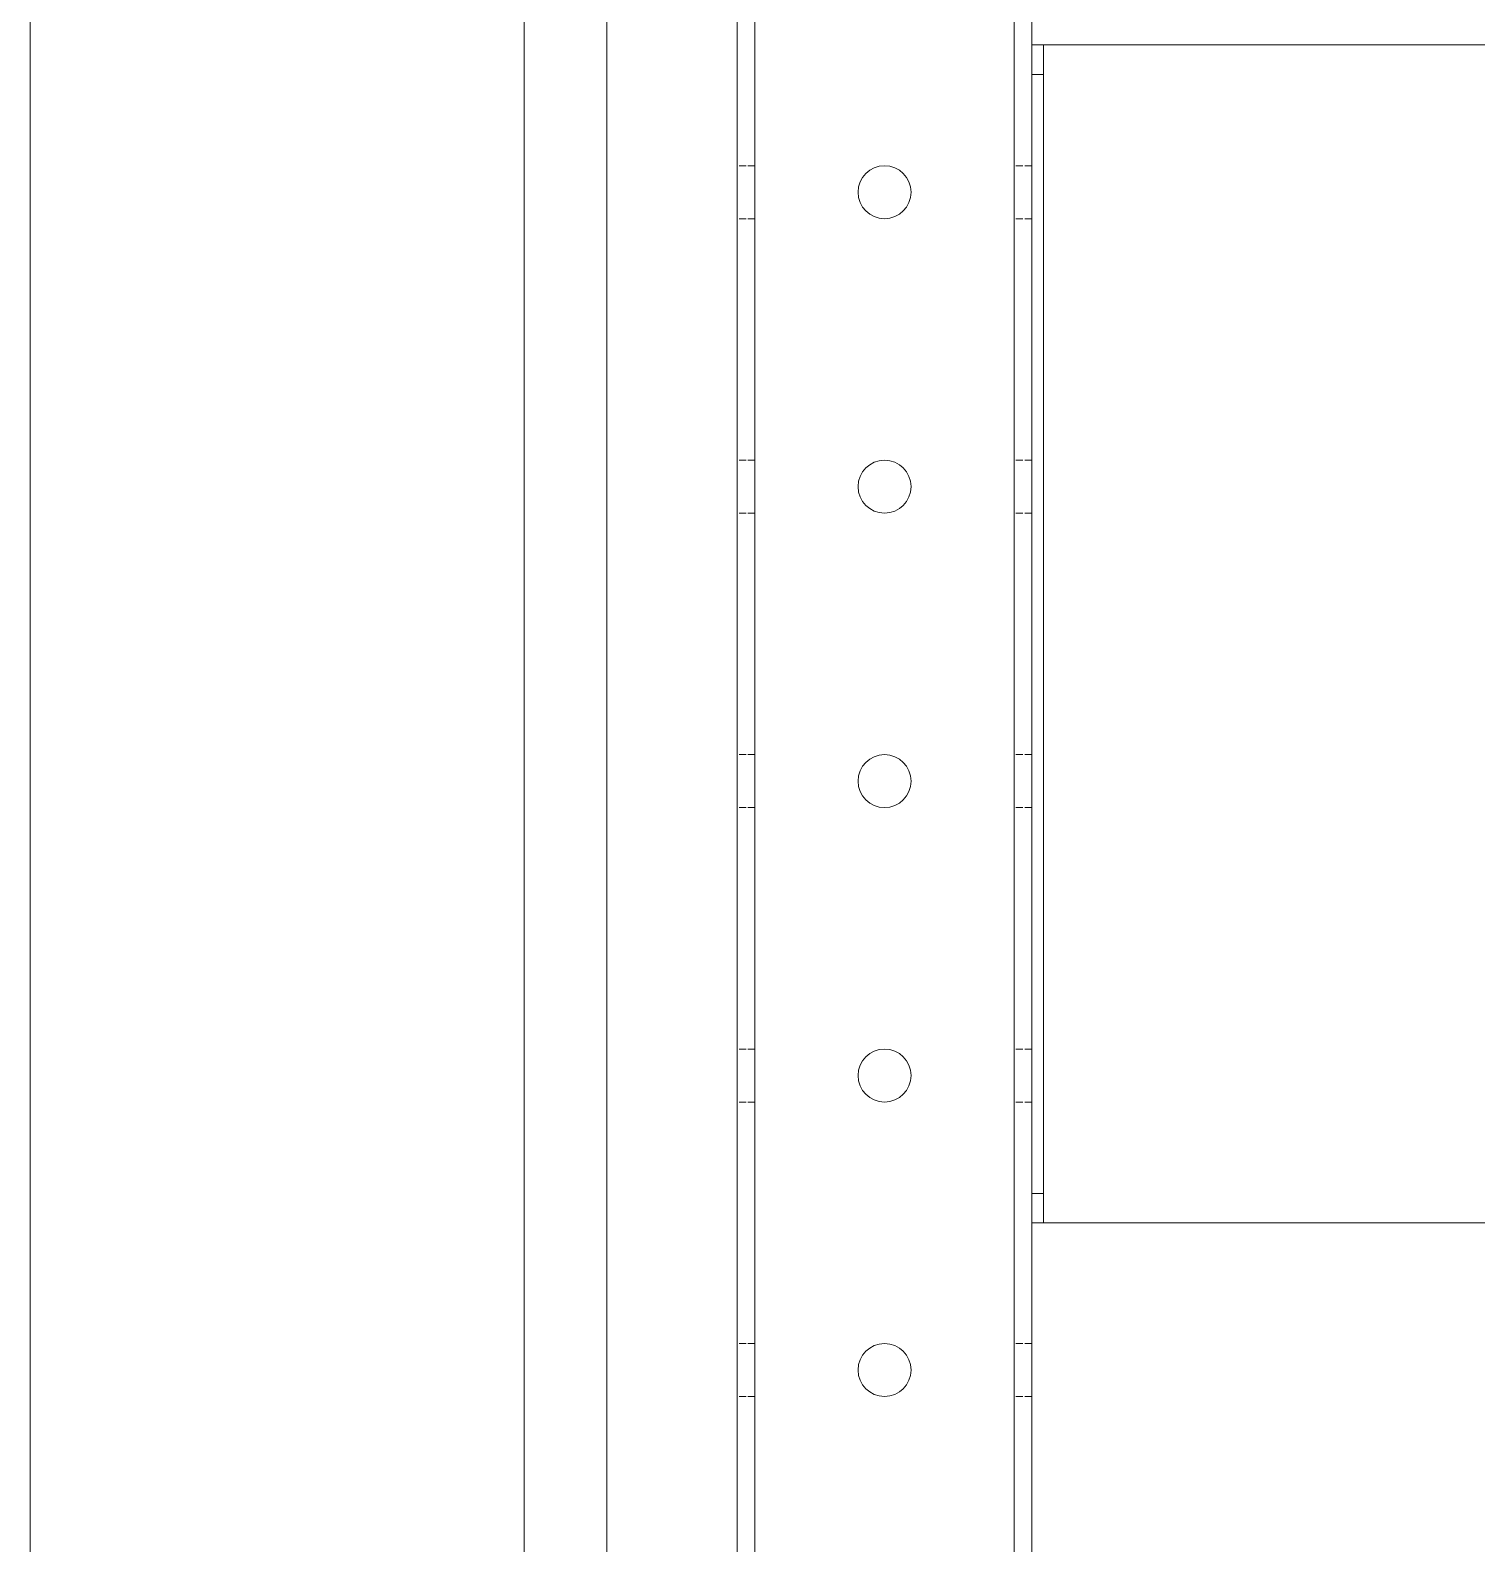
# Model space of a CAD drawing. Header units: millimetres. Extents: x 0 to 5940, y 0 to 4200.
# Drawn here: x 4179.3 to 4424.8, y 1866.2 to 2123.2 of the extents above; entities that cross this region are included whole.
import ezdxf

# ---------------------------------------------------------------- set-up
doc = ezdxf.new("R2010")
doc.units = ezdxf.units.MM
doc.header["$LTSCALE"] = 10
doc.linetypes.add('DASHED', pattern=[0.2067, 0.1654, -0.0413])
doc.layers.add('가려진 것(ISO)', color=2, linetype='DASHED', lineweight=5, true_color=0xffff00)
doc.layers.add('가시적인 것(ISO)', color=3, linetype='Continuous', lineweight=5, true_color=0x00ff00)

msp = doc.modelspace()

# ---------------------------------------------------------------- linework, layer by layer
at = {"layer": '가려진 것(ISO)', "ltscale": 0.725689}
for p, q in [((4302.323, 2100.188), (4299.323, 2100.188)), ((4349.323, 2100.188), (4346.323, 2100.188)), ((4302.323, 2091.188), (4299.323, 2091.188)), ((4349.323, 2091.188), (4346.323, 2091.188)), ((4302.323, 2050.188), (4299.323, 2050.188)), ((4349.323, 2050.188), (4346.323, 2050.188)), ((4302.323, 2041.188), (4299.323, 2041.188)), ((4349.323, 2041.188), (4346.323, 2041.188)), ((4302.323, 2000.188), (4299.323, 2000.188)), ((4349.323, 2000.188), (4346.323, 2000.188)), ((4302.323, 1991.188), (4299.323, 1991.188)), ((4349.323, 1991.188), (4346.323, 1991.188)), ((4302.323, 1950.188), (4299.323, 1950.188)), ((4349.323, 1950.188), (4346.323, 1950.188)), ((4302.323, 1941.188), (4299.323, 1941.188)), ((4349.323, 1941.188), (4346.323, 1941.188)), ((4302.323, 1900.188), (4299.323, 1900.188)), ((4349.323, 1900.188), (4346.323, 1900.188)), ((4302.323, 1891.188), (4299.323, 1891.188)), ((4349.323, 1891.188), (4346.323, 1891.188))]:
    msp.add_line(p, q, dxfattribs=at)
at = {"layer": '가시적인 것(ISO)'}
for p, q in [((4179.323, 870.688), (4179.323, 2370.688)), ((4263.173, 940.538), (4263.173, 2296.838)), ((4277.173, 954.538), (4277.173, 2282.838)), ((4299.323, 954.538), (4299.323, 2282.838)), ((4302.323, 954.538), (4302.323, 2282.838)), ((4346.323, 954.538), (4346.323, 2282.838)), ((4349.323, 2282.838), (4349.323, 954.538)), ((4351.323, 2120.688), (4349.323, 2120.688)), ((4351.323, 2115.688), (4351.323, 2120.688)), ((4351.323, 2120.688), (4353.323, 2120.688)), ((4353.323, 2120.688), (4845.323, 2120.688)), ((4349.323, 2115.688), (4351.323, 2115.688)), ((4351.323, 2115.688), (4351.323, 1925.688)), ((4351.323, 1925.688), (4349.323, 1925.688)), ((4351.323, 1920.688), (4351.323, 1925.688)), ((4349.323, 1920.688), (4351.323, 1920.688)), ((4351.323, 1920.688), (4353.323, 1920.688)), ((4468.085, 1920.688), (4353.323, 1920.688))]:
    msp.add_line(p, q, dxfattribs=at)
for centre in [(4324.323, 2095.688), (4324.323, 2045.688), (4324.323, 1995.688), (4324.323, 1945.688), (4324.323, 1895.688)]:
    msp.add_circle(centre, 4.5, dxfattribs=at)

doc.saveas('drawing.dxf')
